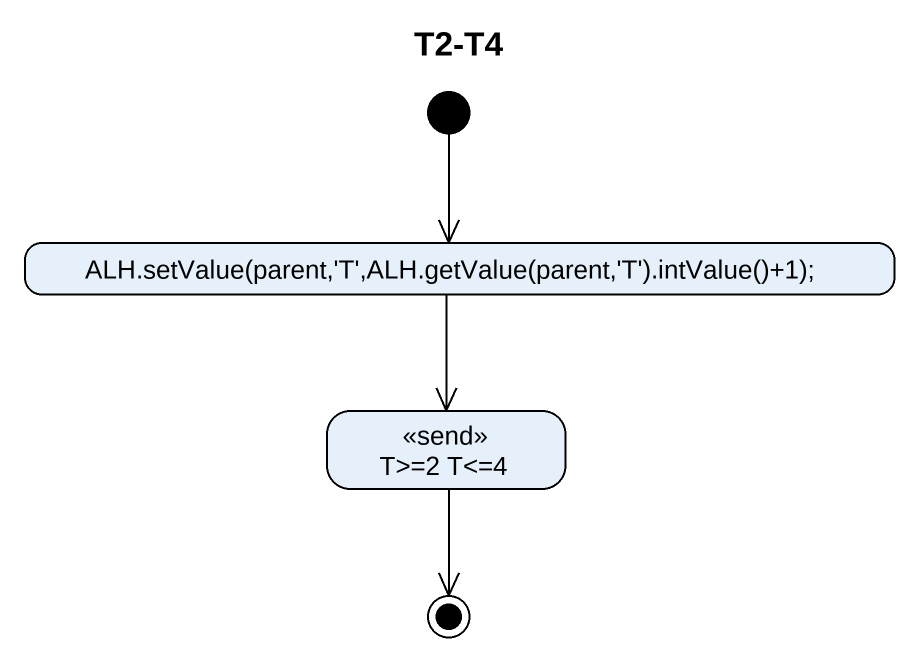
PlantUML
@startuml
title T2-T4
hide empty description
state "ALH.setValue(parent,'T',ALH.getValue(parent,'T').intValue()+1);" as ALH_setValue_parent_T_ALH
state "T>=2 T<=4" as T_2_T_4 <<send>>
[*] --> ALH_setValue_parent_T_ALH
ALH_setValue_parent_T_ALH --> T_2_T_4
T_2_T_4 --> [*]
@enduml
